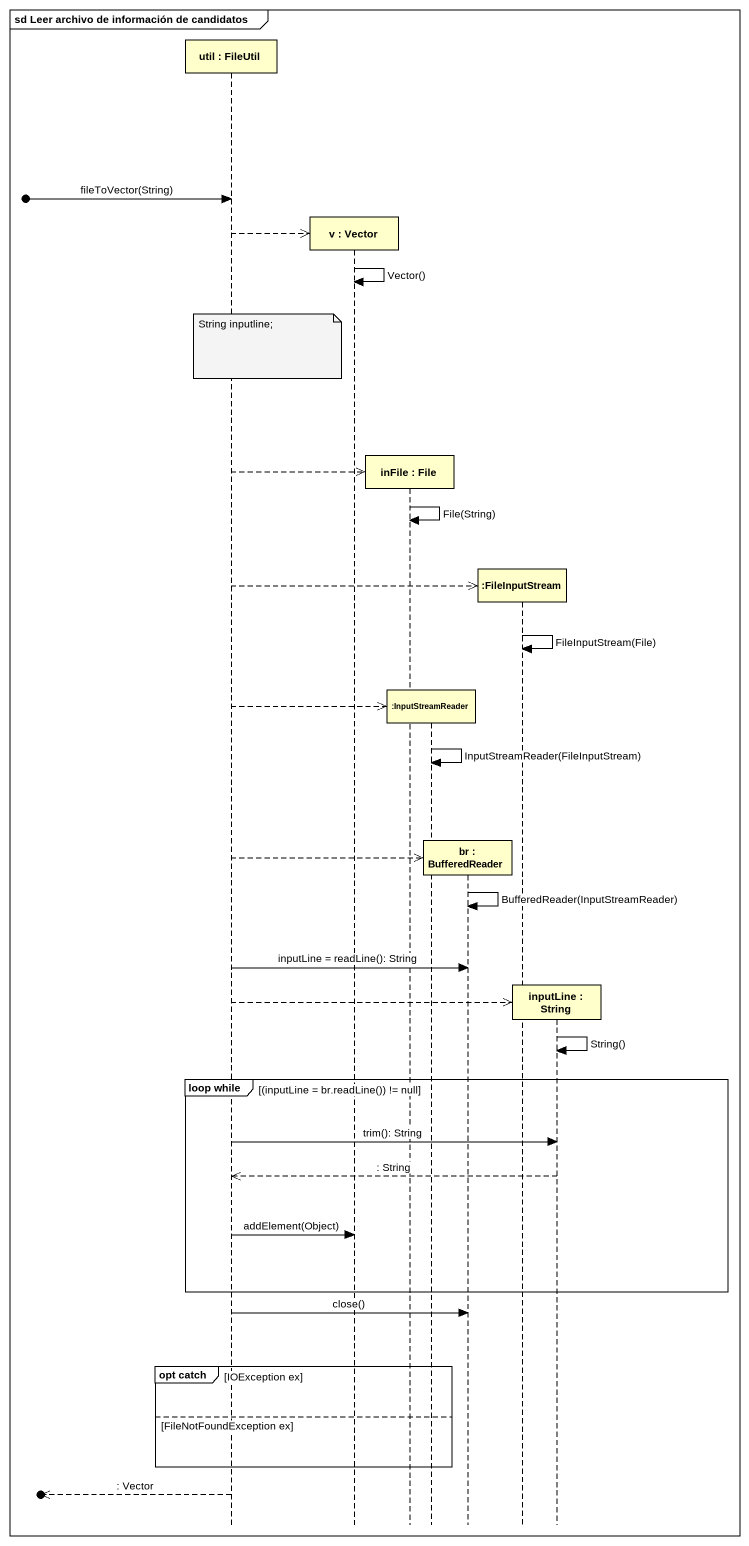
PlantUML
@startuml
mainframe sd Leer archivo de información de candidatos
hide footbox
participant "util : FileUtil" as util
participant "v : Vector" as v
participant "inFile : File" as inFile
participant ":InputStreamReader" as InputStreamReader
participant "br : BufferedReader" as br
participant ":FileInputStream" as FileInputStream
participant "inputLine : String" as inputLine

[o-> util : fileToVector(String)
util -->> v **
v -> v : Vector()
note over util : String inputline;
util -->> inFile **
inFile -> inFile : File(String)
util -->> FileInputStream **
FileInputStream -> FileInputStream : FileInputStream(File)
util -->> InputStreamReader **
InputStreamReader -> InputStreamReader : InputStreamReader(FileInputStream)
util -->> br **
br -> br : BufferedReader(InputStreamReader)
util -> br : inputLine = readLine(): String
util -->> inputLine **
inputLine -> inputLine : String()
group loop while [(inputLine = br.readLine()) != null]
  util -> inputLine : trim(): String
  inputLine -->> util : : String
  util -> v : addElement(Object)
end
util -> br : close()
group opt catch [IOException ex]
else FileNotFoundException ex
end
[o<<-- util : : Vector
@enduml
